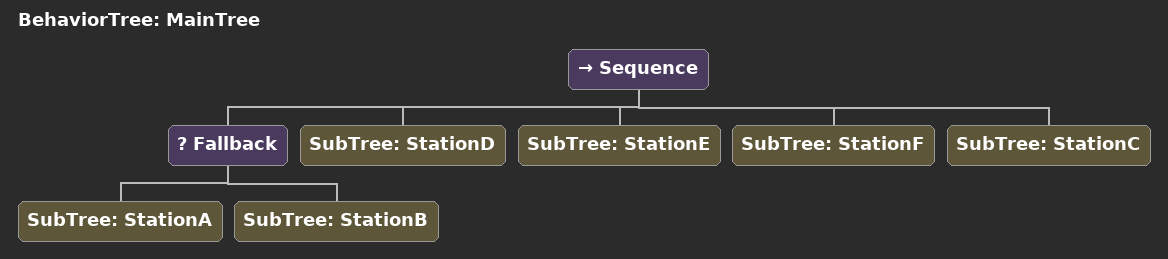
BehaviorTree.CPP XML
<root main_tree_to_execute = "MainTree" >
    <BehaviorTree ID="MainTree">
        <Sequence>
            <Fallback>
                <SubTree ID="StationA" />
                <SubTree ID="StationB" />
            </Fallback>
            <SubTree ID="StationD" />
            <SubTree ID="StationE" />
            <SubTree ID="StationF" />
            <SubTree ID="StationC" />
        </Sequence>
    </BehaviorTree>
</root>
